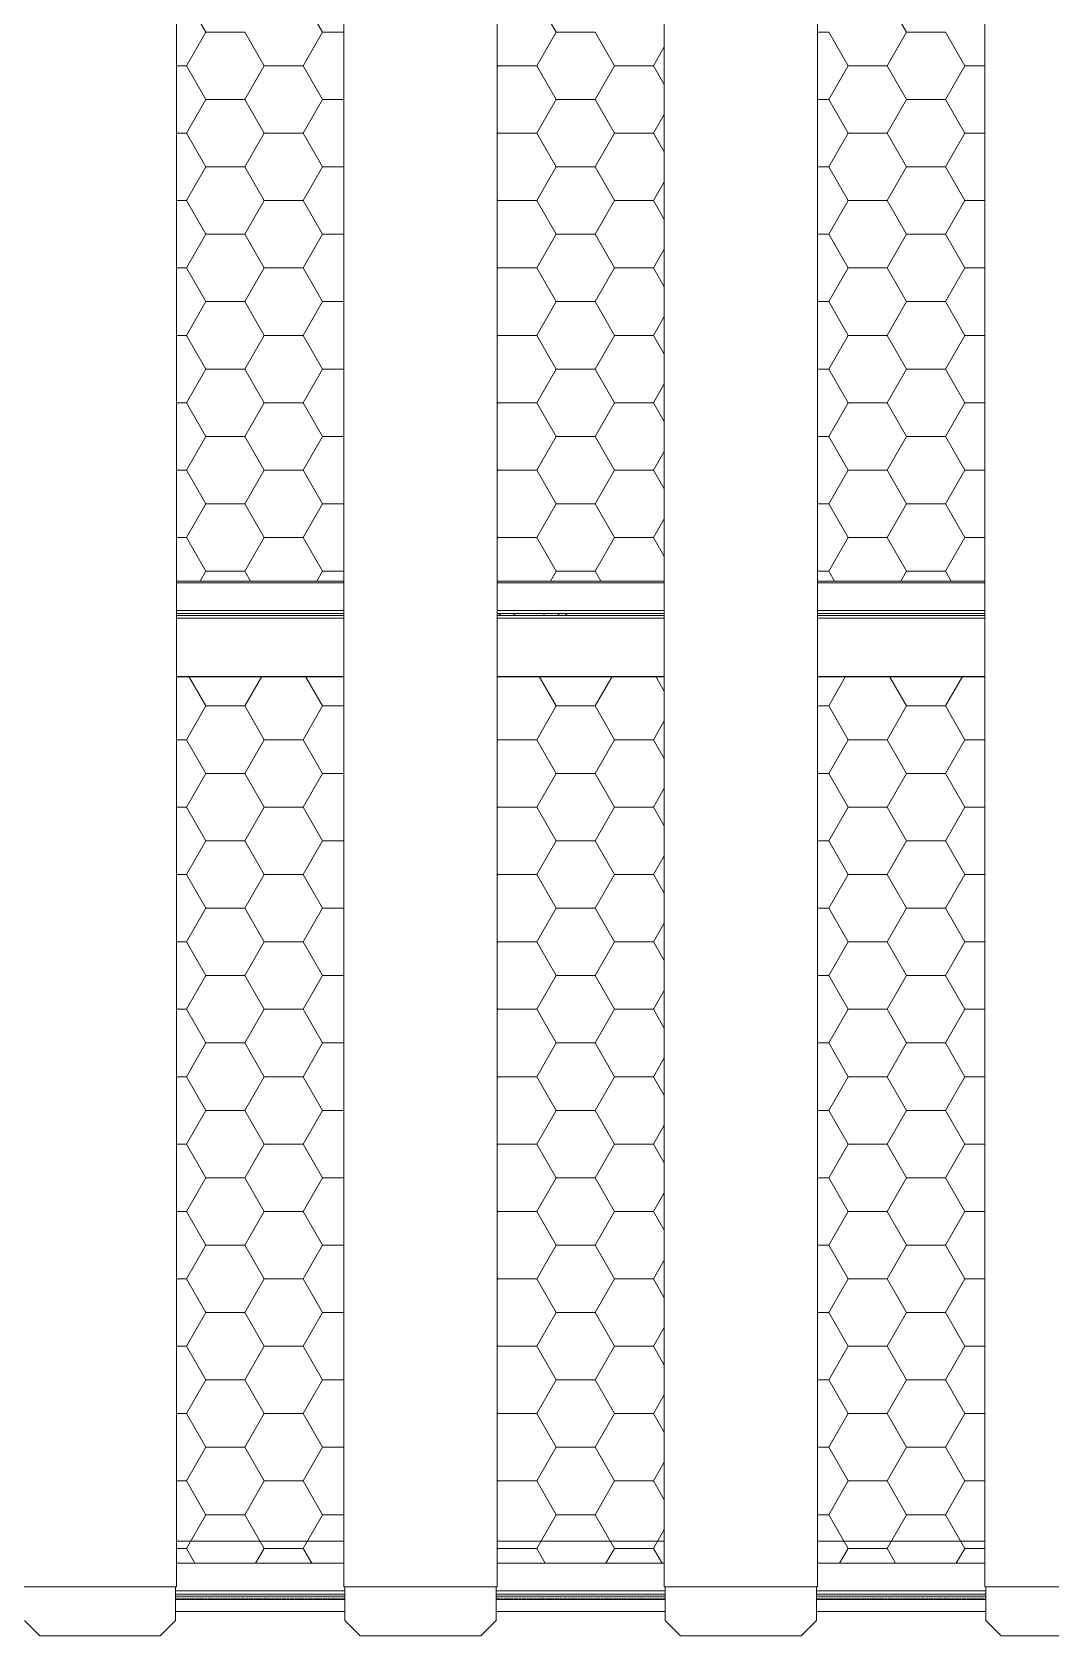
# Model space of a CAD drawing. Header units: millimetres. Extents: x -662642 to 33419, y -141169 to 23423.
# Drawn here: x 5581 to 6578, y 9571 to 11142 of the extents above; entities that cross this region are included whole.
import ezdxf

# ---------------------------------------------------------------- set-up
doc = ezdxf.new("R2010")
doc.units = ezdxf.units.MM
for name, pattern in [('CENTER', [2, 1.25, -0.25, 0.25, -0.25]), ('HIDDEN', [0.375, 0.25, -0.125]), ('HIDDENX2', [0.75, 0.5, -0.25])]:
    doc.linetypes.add(name, pattern=pattern)
doc.layers.add('center', color=1, linetype='CENTER')
doc.layers.add('HIDD', color=2, linetype='HIDDENX2')

# ---------------------------------------------------------------- blocks, each defined once
blk = doc.blocks.new('3')
at = {"lineweight": 20}
for p, q in [((5722.4, 9619.2), (5722.4, 12277.2)), ((5886.1, 9619.2), (5886.1, 12277.2)), ((6036.1, 9619.2), (6036.1, 12277.2)), ((6199.7, 9619.2), (6199.7, 12277.2)), ((6349.7, 9619.2), (6349.7, 12277.2)), ((6513.4, 9619.2), (6513.4, 12277.2)), ((5572.4, 9619.2), (5722.4, 9619.2)), ((5721.4, 9619.2), (5721.4, 9586.2)), ((5886.1, 9619.2), (6036.1, 9619.2)), ((5887.1, 9619.2), (5887.1, 9586.2)), ((6035.1, 9619.2), (6035.1, 9586.2)), ((6199.7, 9619.2), (6349.7, 9619.2)), ((6200.7, 9619.2), (6200.7, 9586.2)), ((6348.7, 9619.2), (6348.7, 9586.2)), ((6513.4, 9619.2), (6663.4, 9619.2)), ((6514.4, 9619.2), (6514.4, 9586.2)), ((5573.4, 9586.2), (5588.4, 9571.2)), ((5721.4, 9586.2), (5706.4, 9571.2)), ((5887.1, 9586.2), (5902.1, 9571.2)), ((6035.1, 9586.2), (6020.1, 9571.2)), ((6200.7, 9586.2), (6215.7, 9571.2)), ((6348.7, 9586.2), (6333.7, 9571.2)), ((6514.4, 9586.2), (6529.4, 9571.2)), ((5588.4, 9571.2), (5706.4, 9571.2)), ((5902.1, 9571.2), (6020.1, 9571.2)), ((6215.7, 9571.2), (6333.7, 9571.2)), ((6529.4, 9571.2), (6647.4, 9571.2))]:
    blk.add_line(p, q, dxfattribs=at)
at = {"color": 7, "linetype": 'Continuous', "lineweight": 20}
for p, q in [((5751, 11141.7), (5731.9, 11174.7)), ((5865.3, 11141.7), (5846.2, 11174.7)), ((6093.9, 11141.7), (6074.8, 11174.7)), ((6436.8, 11141.7), (6417.7, 11174.7)), ((5731.9, 11108.7), (5751, 11141.7)), ((5751, 11141.7), (5789.1, 11141.7)), ((5808.1, 11108.7), (5789.1, 11141.7)), ((5846.2, 11108.7), (5865.3, 11141.7)), ((5865.3, 11141.7), (5886.1, 11141.7)), ((6074.8, 11108.7), (6093.9, 11141.7)), ((6093.9, 11141.7), (6132, 11141.7)), ((6151, 11108.7), (6132, 11141.7)), ((6349.7, 11141.7), (6360.6, 11141.7)), ((6379.6, 11108.7), (6360.6, 11141.7)), ((6417.7, 11108.7), (6436.8, 11141.7)), ((6436.8, 11141.7), (6474.9, 11141.7)), ((6493.9, 11108.7), (6474.9, 11141.7)), ((6189.1, 11108.7), (6199.7, 11127.1)), ((5722.4, 11108.7), (5731.9, 11108.7)), ((5751, 11075.7), (5731.9, 11108.7)), ((5789.1, 11075.7), (5808.1, 11108.7)), ((5808.1, 11108.7), (5846.2, 11108.7)), ((5865.3, 11075.7), (5846.2, 11108.7)), ((6036.7, 11108.7), (6036.1, 11109.8)), ((6036.1, 11107.6), (6036.7, 11108.7)), ((6036.7, 11108.7), (6074.8, 11108.7)), ((6093.9, 11075.7), (6074.8, 11108.7)), ((6132, 11075.7), (6151, 11108.7)), ((6151, 11108.7), (6189.1, 11108.7)), ((6199.7, 11090.3), (6189.1, 11108.7)), ((6360.6, 11075.7), (6379.6, 11108.7)), ((6379.6, 11108.7), (6417.7, 11108.7)), ((6436.8, 11075.7), (6417.7, 11108.7)), ((6474.9, 11075.7), (6493.9, 11108.7)), ((6493.9, 11108.7), (6513.4, 11108.7)), ((5731.9, 11042.7), (5751, 11075.7)), ((5751, 11075.7), (5789.1, 11075.7)), ((5808.1, 11042.7), (5789.1, 11075.7)), ((5846.2, 11042.7), (5865.3, 11075.7)), ((5865.3, 11075.7), (5886.1, 11075.7)), ((6074.8, 11042.7), (6093.9, 11075.7)), ((6093.9, 11075.7), (6132, 11075.7)), ((6151, 11042.7), (6132, 11075.7)), ((6349.7, 11075.7), (6360.6, 11075.7)), ((6379.6, 11042.7), (6360.6, 11075.7)), ((6417.7, 11042.7), (6436.8, 11075.7)), ((6436.8, 11075.7), (6474.9, 11075.7)), ((6493.9, 11042.7), (6474.9, 11075.7)), ((6189.1, 11042.7), (6199.7, 11061.1)), ((5722.4, 11042.7), (5731.9, 11042.7)), ((5751, 11009.7), (5731.9, 11042.7)), ((5789.1, 11009.7), (5808.1, 11042.7)), ((5808.1, 11042.7), (5846.2, 11042.7)), ((5865.3, 11009.7), (5846.2, 11042.7)), ((6036.7, 11042.7), (6036.1, 11043.8)), ((6036.1, 11041.6), (6036.7, 11042.7)), ((6036.7, 11042.7), (6074.8, 11042.7)), ((6093.9, 11009.7), (6074.8, 11042.7)), ((6132, 11009.7), (6151, 11042.7)), ((6151, 11042.7), (6189.1, 11042.7)), ((6199.7, 11024.3), (6189.1, 11042.7)), ((6360.6, 11009.7), (6379.6, 11042.7)), ((6379.6, 11042.7), (6417.7, 11042.7)), ((6436.8, 11009.7), (6417.7, 11042.7)), ((6474.9, 11009.7), (6493.9, 11042.7)), ((6493.9, 11042.7), (6513.4, 11042.7)), ((5731.9, 10976.7), (5751, 11009.7)), ((5751, 11009.7), (5789.1, 11009.7)), ((5808.1, 10976.7), (5789.1, 11009.7)), ((5846.2, 10976.7), (5865.3, 11009.7)), ((5865.3, 11009.7), (5886.1, 11009.7)), ((6074.8, 10976.7), (6093.9, 11009.7)), ((6093.9, 11009.7), (6132, 11009.7)), ((6151, 10976.7), (6132, 11009.7)), ((6349.7, 11009.7), (6360.6, 11009.7)), ((6379.6, 10976.7), (6360.6, 11009.7)), ((6417.7, 10976.7), (6436.8, 11009.7)), ((6436.8, 11009.7), (6474.9, 11009.7)), ((6493.9, 10976.7), (6474.9, 11009.7)), ((6189.1, 10976.7), (6199.7, 10995.1)), ((6036.7, 10976.7), (6036.1, 10977.8)), ((5722.4, 10976.7), (5731.9, 10976.7)), ((5751, 10943.7), (5731.9, 10976.7)), ((5789.1, 10943.7), (5808.1, 10976.7)), ((5808.1, 10976.7), (5846.2, 10976.7)), ((5865.3, 10943.7), (5846.2, 10976.7)), ((6036.1, 10975.6), (6036.7, 10976.7)), ((6036.7, 10976.7), (6074.8, 10976.7)), ((6093.9, 10943.7), (6074.8, 10976.7)), ((6132, 10943.7), (6151, 10976.7)), ((6151, 10976.7), (6189.1, 10976.7)), ((6199.7, 10958.3), (6189.1, 10976.7)), ((6360.6, 10943.7), (6379.6, 10976.7)), ((6379.6, 10976.7), (6417.7, 10976.7)), ((6436.8, 10943.7), (6417.7, 10976.7)), ((6474.9, 10943.7), (6493.9, 10976.7)), ((6493.9, 10976.7), (6513.4, 10976.7)), ((5731.9, 10910.7), (5751, 10943.7)), ((5751, 10943.7), (5789.1, 10943.7)), ((5808.1, 10910.7), (5789.1, 10943.7)), ((5846.2, 10910.7), (5865.3, 10943.7)), ((5865.3, 10943.7), (5886.1, 10943.7)), ((6074.8, 10910.7), (6093.9, 10943.7)), ((6093.9, 10943.7), (6132, 10943.7)), ((6151, 10910.7), (6132, 10943.7)), ((6349.7, 10943.7), (6360.6, 10943.7)), ((6379.6, 10910.7), (6360.6, 10943.7)), ((6417.7, 10910.7), (6436.8, 10943.7)), ((6436.8, 10943.7), (6474.9, 10943.7)), ((6493.9, 10910.7), (6474.9, 10943.7)), ((6189.1, 10910.7), (6199.7, 10929.1)), ((5722.4, 10910.7), (5731.9, 10910.7)), ((5751, 10877.7), (5731.9, 10910.7)), ((5789.1, 10877.7), (5808.1, 10910.7)), ((5808.1, 10910.7), (5846.2, 10910.7)), ((5865.3, 10877.7), (5846.2, 10910.7)), ((6036.7, 10910.7), (6036.1, 10911.8)), ((6036.1, 10909.6), (6036.7, 10910.7)), ((6036.7, 10910.7), (6074.8, 10910.7)), ((6093.9, 10877.7), (6074.8, 10910.7)), ((6132, 10877.7), (6151, 10910.7)), ((6151, 10910.7), (6189.1, 10910.7)), ((6199.7, 10892.3), (6189.1, 10910.7)), ((6360.6, 10877.7), (6379.6, 10910.7)), ((6379.6, 10910.7), (6417.7, 10910.7)), ((6436.8, 10877.7), (6417.7, 10910.7)), ((6474.9, 10877.7), (6493.9, 10910.7)), ((6493.9, 10910.7), (6513.4, 10910.7)), ((5731.9, 10844.7), (5751, 10877.7)), ((5751, 10877.7), (5789.1, 10877.7)), ((5808.1, 10844.7), (5789.1, 10877.7)), ((5846.2, 10844.7), (5865.3, 10877.7)), ((5865.3, 10877.7), (5886.1, 10877.7)), ((6074.8, 10844.7), (6093.9, 10877.7)), ((6093.9, 10877.7), (6132, 10877.7)), ((6151, 10844.7), (6132, 10877.7)), ((6349.7, 10877.7), (6360.6, 10877.7)), ((6379.6, 10844.7), (6360.6, 10877.7)), ((6417.7, 10844.7), (6436.8, 10877.7)), ((6436.8, 10877.7), (6474.9, 10877.7)), ((6493.9, 10844.7), (6474.9, 10877.7)), ((6189.1, 10844.7), (6199.7, 10863.1)), ((5722.4, 10844.7), (5731.9, 10844.7)), ((5751, 10811.7), (5731.9, 10844.7)), ((5789.1, 10811.7), (5808.1, 10844.7)), ((5808.1, 10844.7), (5846.2, 10844.7)), ((5865.3, 10811.7), (5846.2, 10844.7)), ((6036.7, 10844.7), (6036.1, 10845.8)), ((6036.1, 10843.6), (6036.7, 10844.7)), ((6036.7, 10844.7), (6074.8, 10844.7)), ((6093.9, 10811.7), (6074.8, 10844.7)), ((6132, 10811.7), (6151, 10844.7)), ((6151, 10844.7), (6189.1, 10844.7)), ((6199.7, 10826.3), (6189.1, 10844.7)), ((6360.6, 10811.7), (6379.6, 10844.7)), ((6379.6, 10844.7), (6417.7, 10844.7)), ((6436.8, 10811.7), (6417.7, 10844.7)), ((6474.9, 10811.7), (6493.9, 10844.7)), ((6493.9, 10844.7), (6513.4, 10844.7)), ((5731.9, 10778.7), (5751, 10811.7)), ((5751, 10811.7), (5789.1, 10811.7)), ((5808.1, 10778.7), (5789.1, 10811.7)), ((5846.2, 10778.7), (5865.3, 10811.7)), ((5865.3, 10811.7), (5886.1, 10811.7)), ((6074.8, 10778.7), (6093.9, 10811.7)), ((6093.9, 10811.7), (6132, 10811.7)), ((6151, 10778.7), (6132, 10811.7)), ((6349.7, 10811.7), (6360.6, 10811.7)), ((6379.6, 10778.7), (6360.6, 10811.7)), ((6417.7, 10778.7), (6436.8, 10811.7)), ((6436.8, 10811.7), (6474.9, 10811.7)), ((6493.9, 10778.7), (6474.9, 10811.7)), ((6189.1, 10778.7), (6199.7, 10797.1)), ((5722.4, 10778.7), (5731.9, 10778.7)), ((5751, 10745.7), (5731.9, 10778.7)), ((5789.1, 10745.7), (5808.1, 10778.7)), ((5808.1, 10778.7), (5846.2, 10778.7)), ((5865.3, 10745.7), (5846.2, 10778.7)), ((6036.7, 10778.7), (6036.1, 10779.8)), ((6036.1, 10777.6), (6036.7, 10778.7)), ((6036.7, 10778.7), (6074.8, 10778.7)), ((6093.9, 10745.7), (6074.8, 10778.7)), ((6132, 10745.7), (6151, 10778.7)), ((6151, 10778.7), (6189.1, 10778.7)), ((6199.7, 10760.3), (6189.1, 10778.7)), ((6360.6, 10745.7), (6379.6, 10778.7)), ((6379.6, 10778.7), (6417.7, 10778.7)), ((6436.8, 10745.7), (6417.7, 10778.7)), ((6474.9, 10745.7), (6493.9, 10778.7)), ((6493.9, 10778.7), (6513.4, 10778.7)), ((5731.9, 10712.7), (5751, 10745.7)), ((5751, 10745.7), (5789.1, 10745.7)), ((5808.1, 10712.7), (5789.1, 10745.7)), ((5846.2, 10712.7), (5865.3, 10745.7)), ((5865.3, 10745.7), (5886.1, 10745.7)), ((6074.8, 10712.7), (6093.9, 10745.7)), ((6093.9, 10745.7), (6132, 10745.7)), ((6151, 10712.7), (6132, 10745.7)), ((6349.7, 10745.7), (6360.6, 10745.7)), ((6379.6, 10712.7), (6360.6, 10745.7)), ((6417.7, 10712.7), (6436.8, 10745.7)), ((6436.8, 10745.7), (6474.9, 10745.7)), ((6493.9, 10712.7), (6474.9, 10745.7)), ((6189.1, 10712.7), (6199.7, 10731.1)), ((5722.4, 10712.7), (5731.9, 10712.7)), ((5751, 10679.7), (5731.9, 10712.7)), ((5789.1, 10679.7), (5808.1, 10712.7)), ((5808.1, 10712.7), (5846.2, 10712.7)), ((5865.3, 10679.7), (5846.2, 10712.7)), ((6036.7, 10712.7), (6036.1, 10713.8)), ((6036.1, 10711.7), (6036.7, 10712.7)), ((6036.7, 10712.7), (6074.8, 10712.7)), ((6093.9, 10679.7), (6074.8, 10712.7)), ((6132, 10679.7), (6151, 10712.7)), ((6151, 10712.7), (6189.1, 10712.7)), ((6199.7, 10694.3), (6189.1, 10712.7)), ((6360.6, 10679.7), (6379.6, 10712.7)), ((6379.6, 10712.7), (6417.7, 10712.7)), ((6436.8, 10679.7), (6417.7, 10712.7)), ((6474.9, 10679.7), (6493.9, 10712.7)), ((6493.9, 10712.7), (6513.4, 10712.7)), ((5731.9, 10646.7), (5751, 10679.7)), ((5751, 10679.7), (5789.1, 10679.7)), ((5808.1, 10646.7), (5789.1, 10679.7)), ((5846.2, 10646.7), (5865.3, 10679.7)), ((5865.3, 10679.7), (5886.1, 10679.7)), ((6074.8, 10646.7), (6093.9, 10679.7)), ((6093.9, 10679.7), (6132, 10679.7)), ((6151, 10646.7), (6132, 10679.7)), ((6349.7, 10679.7), (6360.6, 10679.7)), ((6379.6, 10646.7), (6360.6, 10679.7)), ((6417.7, 10646.7), (6436.8, 10679.7)), ((6436.8, 10679.7), (6474.9, 10679.7)), ((6493.9, 10646.7), (6474.9, 10679.7)), ((6189.1, 10646.7), (6199.7, 10665.1)), ((5722.4, 10646.7), (5731.9, 10646.7)), ((5751, 10613.7), (5731.9, 10646.7)), ((5789.1, 10613.7), (5808.1, 10646.7)), ((5808.1, 10646.7), (5846.2, 10646.7)), ((5865.3, 10613.7), (5846.2, 10646.7)), ((6036.7, 10646.7), (6036.1, 10647.8)), ((6036.1, 10645.7), (6036.7, 10646.7)), ((6036.7, 10646.7), (6074.8, 10646.7)), ((6093.9, 10613.7), (6074.8, 10646.7)), ((6132, 10613.7), (6151, 10646.7)), ((6151, 10646.7), (6189.1, 10646.7)), ((6199.7, 10628.3), (6189.1, 10646.7)), ((6360.6, 10613.7), (6379.6, 10646.7)), ((6379.6, 10646.7), (6417.7, 10646.7)), ((6436.8, 10613.7), (6417.7, 10646.7)), ((6474.9, 10613.7), (6493.9, 10646.7)), ((6493.9, 10646.7), (6513.4, 10646.7)), ((5745.3, 10603.9), (5751, 10613.7)), ((5751, 10613.7), (5789.1, 10613.7)), ((5794.7, 10603.9), (5789.1, 10613.7)), ((5859.6, 10603.9), (5865.3, 10613.7)), ((5865.3, 10613.7), (5886.1, 10613.7)), ((6088.2, 10603.9), (6093.9, 10613.7)), ((6093.9, 10613.7), (6132, 10613.7)), ((6137.6, 10603.9), (6132, 10613.7)), ((6349.7, 10613.7), (6360.6, 10613.7)), ((6366.2, 10603.9), (6360.6, 10613.7)), ((6431.1, 10603.9), (6436.8, 10613.7)), ((6436.8, 10613.7), (6474.9, 10613.7)), ((6480.5, 10603.9), (6474.9, 10613.7)), ((5751, 10481.8), (5734.3, 10510.6)), ((5789.1, 10481.8), (5805.7, 10510.6)), ((5865.3, 10481.8), (5848.6, 10510.6)), ((6093.9, 10481.8), (6077.2, 10510.6)), ((6132, 10481.8), (6148.6, 10510.6)), ((6199.7, 10496.4), (6191.5, 10510.6)), ((6360.6, 10481.8), (6377.2, 10510.6)), ((6436.8, 10481.8), (6420.1, 10510.6)), ((6474.9, 10481.8), (6491.5, 10510.6)), ((5731.9, 10448.8), (5751, 10481.8)), ((5751, 10481.8), (5789.1, 10481.8)), ((5808.1, 10448.8), (5789.1, 10481.8)), ((5846.2, 10448.8), (5865.3, 10481.8)), ((5865.3, 10481.8), (5886.1, 10481.8)), ((6074.8, 10448.8), (6093.9, 10481.8)), ((6093.9, 10481.8), (6132, 10481.8)), ((6151, 10448.8), (6132, 10481.8)), ((6349.7, 10481.8), (6360.6, 10481.8)), ((6379.6, 10448.8), (6360.6, 10481.8)), ((6417.7, 10448.8), (6436.8, 10481.8)), ((6436.8, 10481.8), (6474.9, 10481.8)), ((6493.9, 10448.8), (6474.9, 10481.8)), ((6189.1, 10448.8), (6199.7, 10467.2)), ((5722.4, 10448.8), (5731.9, 10448.8)), ((5751, 10415.8), (5731.9, 10448.8)), ((5789.1, 10415.8), (5808.1, 10448.8)), ((5808.1, 10448.8), (5846.2, 10448.8)), ((5865.3, 10415.8), (5846.2, 10448.8)), ((6036.7, 10448.8), (6036.1, 10449.8)), ((6036.1, 10447.7), (6036.7, 10448.8)), ((6036.7, 10448.8), (6074.8, 10448.8)), ((6093.9, 10415.8), (6074.8, 10448.8)), ((6132, 10415.8), (6151, 10448.8)), ((6151, 10448.8), (6189.1, 10448.8)), ((6199.7, 10430.4), (6189.1, 10448.8)), ((6360.6, 10415.8), (6379.6, 10448.8)), ((6379.6, 10448.8), (6417.7, 10448.8)), ((6436.8, 10415.8), (6417.7, 10448.8)), ((6474.9, 10415.8), (6493.9, 10448.8)), ((6493.9, 10448.8), (6513.4, 10448.8)), ((5731.9, 10382.8), (5751, 10415.8)), ((5751, 10415.8), (5789.1, 10415.8)), ((5808.1, 10382.8), (5789.1, 10415.8)), ((5846.2, 10382.8), (5865.3, 10415.8)), ((5865.3, 10415.8), (5886.1, 10415.8)), ((6074.8, 10382.8), (6093.9, 10415.8)), ((6093.9, 10415.8), (6132, 10415.8)), ((6151, 10382.8), (6132, 10415.8)), ((6349.7, 10415.8), (6360.6, 10415.8)), ((6379.6, 10382.8), (6360.6, 10415.8)), ((6417.7, 10382.8), (6436.8, 10415.8)), ((6436.8, 10415.8), (6474.9, 10415.8)), ((6493.9, 10382.8), (6474.9, 10415.8)), ((6189.1, 10382.8), (6199.7, 10401.2)), ((5722.4, 10382.8), (5731.9, 10382.8)), ((5751, 10349.8), (5731.9, 10382.8)), ((5789.1, 10349.8), (5808.1, 10382.8)), ((5808.1, 10382.8), (5846.2, 10382.8)), ((5865.3, 10349.8), (5846.2, 10382.8)), ((6036.7, 10382.8), (6036.1, 10383.9)), ((6036.1, 10381.7), (6036.7, 10382.8)), ((6036.7, 10382.8), (6074.8, 10382.8)), ((6093.9, 10349.8), (6074.8, 10382.8)), ((6132, 10349.8), (6151, 10382.8)), ((6151, 10382.8), (6189.1, 10382.8)), ((6199.7, 10364.4), (6189.1, 10382.8)), ((6360.6, 10349.8), (6379.6, 10382.8)), ((6379.6, 10382.8), (6417.7, 10382.8)), ((6436.8, 10349.8), (6417.7, 10382.8)), ((6474.9, 10349.8), (6493.9, 10382.8)), ((6493.9, 10382.8), (6513.4, 10382.8)), ((5731.9, 10316.8), (5751, 10349.8)), ((5751, 10349.8), (5789.1, 10349.8)), ((5808.1, 10316.8), (5789.1, 10349.8)), ((5846.2, 10316.8), (5865.3, 10349.8)), ((5865.3, 10349.8), (5886.1, 10349.8)), ((6074.8, 10316.8), (6093.9, 10349.8)), ((6093.9, 10349.8), (6132, 10349.8)), ((6151, 10316.8), (6132, 10349.8)), ((6349.7, 10349.8), (6360.6, 10349.8)), ((6379.6, 10316.8), (6360.6, 10349.8)), ((6417.7, 10316.8), (6436.8, 10349.8)), ((6436.8, 10349.8), (6474.9, 10349.8)), ((6493.9, 10316.8), (6474.9, 10349.8)), ((6189.1, 10316.8), (6199.7, 10335.2)), ((5722.4, 10316.8), (5731.9, 10316.8)), ((5751, 10283.8), (5731.9, 10316.8)), ((5789.1, 10283.8), (5808.1, 10316.8)), ((5808.1, 10316.8), (5846.2, 10316.8)), ((5865.3, 10283.8), (5846.2, 10316.8)), ((6036.7, 10316.8), (6036.1, 10317.9)), ((6036.1, 10315.7), (6036.7, 10316.8)), ((6036.7, 10316.8), (6074.8, 10316.8)), ((6093.9, 10283.8), (6074.8, 10316.8)), ((6132, 10283.8), (6151, 10316.8)), ((6151, 10316.8), (6189.1, 10316.8)), ((6199.7, 10298.4), (6189.1, 10316.8)), ((6360.6, 10283.8), (6379.6, 10316.8)), ((6379.6, 10316.8), (6417.7, 10316.8)), ((6436.8, 10283.8), (6417.7, 10316.8)), ((6474.9, 10283.8), (6493.9, 10316.8)), ((6493.9, 10316.8), (6513.4, 10316.8)), ((5731.9, 10250.8), (5751, 10283.8)), ((5751, 10283.8), (5789.1, 10283.8)), ((5808.1, 10250.8), (5789.1, 10283.8)), ((5846.2, 10250.8), (5865.3, 10283.8)), ((5865.3, 10283.8), (5886.1, 10283.8)), ((6074.8, 10250.8), (6093.9, 10283.8)), ((6093.9, 10283.8), (6132, 10283.8)), ((6151, 10250.8), (6132, 10283.8)), ((6349.7, 10283.8), (6360.6, 10283.8)), ((6379.6, 10250.8), (6360.6, 10283.8)), ((6417.7, 10250.8), (6436.8, 10283.8)), ((6436.8, 10283.8), (6474.9, 10283.8)), ((6493.9, 10250.8), (6474.9, 10283.8)), ((6189.1, 10250.8), (6199.7, 10269.2)), ((5722.4, 10250.8), (5731.9, 10250.8)), ((5751, 10217.8), (5731.9, 10250.8)), ((5789.1, 10217.8), (5808.1, 10250.8)), ((5808.1, 10250.8), (5846.2, 10250.8)), ((5865.3, 10217.8), (5846.2, 10250.8)), ((6036.7, 10250.8), (6036.1, 10251.9)), ((6036.1, 10249.7), (6036.7, 10250.8)), ((6036.7, 10250.8), (6074.8, 10250.8)), ((6093.9, 10217.8), (6074.8, 10250.8)), ((6132, 10217.8), (6151, 10250.8)), ((6151, 10250.8), (6189.1, 10250.8)), ((6199.7, 10232.4), (6189.1, 10250.8)), ((6360.6, 10217.8), (6379.6, 10250.8)), ((6379.6, 10250.8), (6417.7, 10250.8)), ((6436.8, 10217.8), (6417.7, 10250.8)), ((6474.9, 10217.8), (6493.9, 10250.8)), ((6493.9, 10250.8), (6513.4, 10250.8)), ((5731.9, 10184.8), (5751, 10217.8)), ((5751, 10217.8), (5789.1, 10217.8)), ((5808.1, 10184.8), (5789.1, 10217.8)), ((5846.2, 10184.8), (5865.3, 10217.8)), ((5865.3, 10217.8), (5886.1, 10217.8)), ((6074.8, 10184.8), (6093.9, 10217.8)), ((6093.9, 10217.8), (6132, 10217.8)), ((6151, 10184.8), (6132, 10217.8)), ((6349.7, 10217.8), (6360.6, 10217.8)), ((6379.6, 10184.8), (6360.6, 10217.8)), ((6417.7, 10184.8), (6436.8, 10217.8)), ((6436.8, 10217.8), (6474.9, 10217.8)), ((6493.9, 10184.8), (6474.9, 10217.8)), ((6189.1, 10184.8), (6199.7, 10203.2)), ((5722.4, 10184.8), (5731.9, 10184.8)), ((5751, 10151.8), (5731.9, 10184.8)), ((5789.1, 10151.8), (5808.1, 10184.8)), ((5808.1, 10184.8), (5846.2, 10184.8)), ((5865.3, 10151.8), (5846.2, 10184.8)), ((6036.7, 10184.8), (6036.1, 10185.9)), ((6036.1, 10183.7), (6036.7, 10184.8)), ((6036.7, 10184.8), (6074.8, 10184.8)), ((6093.9, 10151.8), (6074.8, 10184.8)), ((6132, 10151.8), (6151, 10184.8)), ((6151, 10184.8), (6189.1, 10184.8)), ((6199.7, 10166.4), (6189.1, 10184.8)), ((6360.6, 10151.8), (6379.6, 10184.8)), ((6379.6, 10184.8), (6417.7, 10184.8)), ((6436.8, 10151.8), (6417.7, 10184.8)), ((6474.9, 10151.8), (6493.9, 10184.8)), ((6493.9, 10184.8), (6513.4, 10184.8)), ((5731.9, 10118.8), (5751, 10151.8)), ((5751, 10151.8), (5789.1, 10151.8)), ((5808.1, 10118.8), (5789.1, 10151.8)), ((5846.2, 10118.8), (5865.3, 10151.8)), ((5865.3, 10151.8), (5886.1, 10151.8)), ((6074.8, 10118.8), (6093.9, 10151.8)), ((6093.9, 10151.8), (6132, 10151.8)), ((6151, 10118.8), (6132, 10151.8)), ((6349.7, 10151.8), (6360.6, 10151.8)), ((6379.6, 10118.8), (6360.6, 10151.8)), ((6417.7, 10118.8), (6436.8, 10151.8)), ((6436.8, 10151.8), (6474.9, 10151.8)), ((6493.9, 10118.8), (6474.9, 10151.8)), ((6189.1, 10118.8), (6199.7, 10137.2)), ((5722.4, 10118.8), (5731.9, 10118.8)), ((5751, 10085.8), (5731.9, 10118.8)), ((5789.1, 10085.8), (5808.1, 10118.8)), ((5808.1, 10118.8), (5846.2, 10118.8)), ((5865.3, 10085.8), (5846.2, 10118.8)), ((6036.7, 10118.8), (6036.1, 10119.9)), ((6036.1, 10117.7), (6036.7, 10118.8)), ((6036.7, 10118.8), (6074.8, 10118.8)), ((6093.9, 10085.8), (6074.8, 10118.8)), ((6132, 10085.8), (6151, 10118.8)), ((6151, 10118.8), (6189.1, 10118.8)), ((6199.7, 10100.4), (6189.1, 10118.8)), ((6360.6, 10085.8), (6379.6, 10118.8)), ((6379.6, 10118.8), (6417.7, 10118.8)), ((6436.8, 10085.8), (6417.7, 10118.8)), ((6474.9, 10085.8), (6493.9, 10118.8)), ((6493.9, 10118.8), (6513.4, 10118.8)), ((5731.9, 10052.8), (5751, 10085.8)), ((5751, 10085.8), (5789.1, 10085.8)), ((5808.1, 10052.8), (5789.1, 10085.8)), ((5846.2, 10052.8), (5865.3, 10085.8)), ((5865.3, 10085.8), (5886.1, 10085.8)), ((6074.8, 10052.8), (6093.9, 10085.8)), ((6093.9, 10085.8), (6132, 10085.8)), ((6151, 10052.8), (6132, 10085.8)), ((6349.7, 10085.8), (6360.6, 10085.8)), ((6379.6, 10052.8), (6360.6, 10085.8)), ((6417.7, 10052.8), (6436.8, 10085.8)), ((6436.8, 10085.8), (6474.9, 10085.8)), ((6493.9, 10052.8), (6474.9, 10085.8)), ((6189.1, 10052.8), (6199.7, 10071.2)), ((5722.4, 10052.8), (5731.9, 10052.8)), ((5751, 10019.8), (5731.9, 10052.8)), ((5789.1, 10019.8), (5808.1, 10052.8)), ((5808.1, 10052.8), (5846.2, 10052.8)), ((5865.3, 10019.8), (5846.2, 10052.8)), ((6036.7, 10052.8), (6036.1, 10053.9)), ((6036.1, 10051.7), (6036.7, 10052.8)), ((6036.7, 10052.8), (6074.8, 10052.8)), ((6093.9, 10019.8), (6074.8, 10052.8)), ((6132, 10019.8), (6151, 10052.8)), ((6151, 10052.8), (6189.1, 10052.8)), ((6199.7, 10034.4), (6189.1, 10052.8)), ((6360.6, 10019.8), (6379.6, 10052.8)), ((6379.6, 10052.8), (6417.7, 10052.8)), ((6436.8, 10019.8), (6417.7, 10052.8)), ((6474.9, 10019.8), (6493.9, 10052.8)), ((6493.9, 10052.8), (6513.4, 10052.8)), ((5731.9, 9986.8), (5751, 10019.8)), ((5751, 10019.8), (5789.1, 10019.8)), ((5808.1, 9986.8), (5789.1, 10019.8)), ((5846.2, 9986.8), (5865.3, 10019.8)), ((5865.3, 10019.8), (5886.1, 10019.8)), ((6074.8, 9986.8), (6093.9, 10019.8)), ((6093.9, 10019.8), (6132, 10019.8)), ((6151, 9986.8), (6132, 10019.8)), ((6349.7, 10019.8), (6360.6, 10019.8)), ((6379.6, 9986.8), (6360.6, 10019.8)), ((6417.7, 9986.8), (6436.8, 10019.8)), ((6436.8, 10019.8), (6474.9, 10019.8)), ((6493.9, 9986.8), (6474.9, 10019.8)), ((6189.1, 9986.8), (6199.7, 10005.2)), ((5722.4, 9986.8), (5731.9, 9986.8)), ((5751, 9953.8), (5731.9, 9986.8)), ((5789.1, 9953.8), (5808.1, 9986.8)), ((5808.1, 9986.8), (5846.2, 9986.8)), ((5865.3, 9953.8), (5846.2, 9986.8)), ((6036.7, 9986.8), (6036.1, 9987.9)), ((6036.1, 9985.8), (6036.7, 9986.8)), ((6036.7, 9986.8), (6074.8, 9986.8)), ((6093.9, 9953.8), (6074.8, 9986.8)), ((6132, 9953.8), (6151, 9986.8)), ((6151, 9986.8), (6189.1, 9986.8)), ((6199.7, 9968.4), (6189.1, 9986.8)), ((6360.6, 9953.8), (6379.6, 9986.8)), ((6379.6, 9986.8), (6417.7, 9986.8)), ((6436.8, 9953.8), (6417.7, 9986.8)), ((6474.9, 9953.8), (6493.9, 9986.8)), ((6493.9, 9986.8), (6513.4, 9986.8)), ((5731.9, 9920.8), (5751, 9953.8)), ((5751, 9953.8), (5789.1, 9953.8)), ((5808.1, 9920.8), (5789.1, 9953.8)), ((5846.2, 9920.8), (5865.3, 9953.8)), ((5865.3, 9953.8), (5886.1, 9953.8)), ((6074.8, 9920.8), (6093.9, 9953.8)), ((6093.9, 9953.8), (6132, 9953.8)), ((6151, 9920.8), (6132, 9953.8)), ((6349.7, 9953.8), (6360.6, 9953.8)), ((6379.6, 9920.8), (6360.6, 9953.8)), ((6417.7, 9920.8), (6436.8, 9953.8)), ((6436.8, 9953.8), (6474.9, 9953.8)), ((6493.9, 9920.8), (6474.9, 9953.8)), ((6189.1, 9920.8), (6199.7, 9939.2)), ((5722.4, 9920.8), (5731.9, 9920.8)), ((5751, 9887.8), (5731.9, 9920.8)), ((5789.1, 9887.8), (5808.1, 9920.8)), ((5808.1, 9920.8), (5846.2, 9920.8)), ((5865.3, 9887.8), (5846.2, 9920.8)), ((6036.7, 9920.8), (6036.1, 9921.9)), ((6036.1, 9919.8), (6036.7, 9920.8)), ((6036.7, 9920.8), (6074.8, 9920.8)), ((6093.9, 9887.8), (6074.8, 9920.8)), ((6132, 9887.8), (6151, 9920.8)), ((6151, 9920.8), (6189.1, 9920.8)), ((6199.7, 9902.4), (6189.1, 9920.8)), ((6360.6, 9887.8), (6379.6, 9920.8)), ((6379.6, 9920.8), (6417.7, 9920.8)), ((6436.8, 9887.8), (6417.7, 9920.8)), ((6474.9, 9887.8), (6493.9, 9920.8)), ((6493.9, 9920.8), (6513.4, 9920.8)), ((5731.9, 9854.8), (5751, 9887.8)), ((5751, 9887.8), (5789.1, 9887.8)), ((5808.1, 9854.8), (5789.1, 9887.8)), ((5846.2, 9854.8), (5865.3, 9887.8)), ((5865.3, 9887.8), (5886.1, 9887.8)), ((6074.8, 9854.8), (6093.9, 9887.8)), ((6093.9, 9887.8), (6132, 9887.8)), ((6151, 9854.8), (6132, 9887.8)), ((6349.7, 9887.8), (6360.6, 9887.8)), ((6379.6, 9854.8), (6360.6, 9887.8)), ((6417.7, 9854.8), (6436.8, 9887.8)), ((6436.8, 9887.8), (6474.9, 9887.8)), ((6493.9, 9854.8), (6474.9, 9887.8)), ((6189.1, 9854.8), (6199.7, 9873.3)), ((5722.4, 9854.8), (5731.9, 9854.8)), ((5751, 9821.9), (5731.9, 9854.8)), ((5789.1, 9821.9), (5808.1, 9854.8)), ((5808.1, 9854.8), (5846.2, 9854.8)), ((5865.3, 9821.9), (5846.2, 9854.8)), ((6036.7, 9854.8), (6036.1, 9855.9)), ((6036.1, 9853.8), (6036.7, 9854.8)), ((6036.7, 9854.8), (6074.8, 9854.8)), ((6093.9, 9821.9), (6074.8, 9854.8)), ((6132, 9821.9), (6151, 9854.8)), ((6151, 9854.8), (6189.1, 9854.8)), ((6199.7, 9836.4), (6189.1, 9854.8)), ((6360.6, 9821.9), (6379.6, 9854.8)), ((6379.6, 9854.8), (6417.7, 9854.8)), ((6436.8, 9821.9), (6417.7, 9854.8)), ((6474.9, 9821.9), (6493.9, 9854.8)), ((6493.9, 9854.8), (6513.4, 9854.8)), ((5731.9, 9788.9), (5751, 9821.9)), ((5751, 9821.9), (5789.1, 9821.9)), ((5808.1, 9788.9), (5789.1, 9821.9)), ((5846.2, 9788.9), (5865.3, 9821.9)), ((5865.3, 9821.9), (5886.1, 9821.9)), ((6074.8, 9788.9), (6093.9, 9821.9)), ((6093.9, 9821.9), (6132, 9821.9)), ((6151, 9788.9), (6132, 9821.9)), ((6349.7, 9821.9), (6360.6, 9821.9)), ((6379.6, 9788.9), (6360.6, 9821.9)), ((6417.7, 9788.9), (6436.8, 9821.9)), ((6436.8, 9821.9), (6474.9, 9821.9)), ((6493.9, 9788.9), (6474.9, 9821.9)), ((6189.1, 9788.9), (6199.7, 9807.3)), ((5722.4, 9788.9), (5731.9, 9788.9)), ((5751, 9755.9), (5731.9, 9788.9)), ((5789.1, 9755.9), (5808.1, 9788.9)), ((5808.1, 9788.9), (5846.2, 9788.9)), ((5865.3, 9755.9), (5846.2, 9788.9)), ((6036.7, 9788.9), (6036.1, 9789.9)), ((6036.1, 9787.8), (6036.7, 9788.9)), ((6036.7, 9788.9), (6074.8, 9788.9)), ((6093.9, 9755.9), (6074.8, 9788.9)), ((6132, 9755.9), (6151, 9788.9)), ((6151, 9788.9), (6189.1, 9788.9)), ((6199.7, 9770.4), (6189.1, 9788.9)), ((6360.6, 9755.9), (6379.6, 9788.9)), ((6379.6, 9788.9), (6417.7, 9788.9)), ((6436.8, 9755.9), (6417.7, 9788.9)), ((6474.9, 9755.9), (6493.9, 9788.9)), ((6493.9, 9788.9), (6513.4, 9788.9)), ((5731.9, 9722.9), (5751, 9755.9)), ((5751, 9755.9), (5789.1, 9755.9)), ((5808.1, 9722.9), (5789.1, 9755.9)), ((5846.2, 9722.9), (5865.3, 9755.9)), ((5865.3, 9755.9), (5886.1, 9755.9)), ((6074.8, 9722.9), (6093.9, 9755.9)), ((6093.9, 9755.9), (6132, 9755.9)), ((6151, 9722.9), (6132, 9755.9)), ((6349.7, 9755.9), (6360.6, 9755.9)), ((6379.6, 9722.9), (6360.6, 9755.9)), ((6417.7, 9722.9), (6436.8, 9755.9)), ((6436.8, 9755.9), (6474.9, 9755.9)), ((6493.9, 9722.9), (6474.9, 9755.9)), ((6189.1, 9722.9), (6199.7, 9741.3)), ((5722.4, 9722.9), (5731.9, 9722.9)), ((5751, 9689.9), (5731.9, 9722.9)), ((5789.1, 9689.9), (5808.1, 9722.9)), ((5808.1, 9722.9), (5846.2, 9722.9)), ((5865.3, 9689.9), (5846.2, 9722.9)), ((6036.7, 9722.9), (6036.1, 9723.9)), ((6036.1, 9721.8), (6036.7, 9722.9)), ((6036.7, 9722.9), (6074.8, 9722.9)), ((6093.9, 9689.9), (6074.8, 9722.9)), ((6132, 9689.9), (6151, 9722.9)), ((6151, 9722.9), (6189.1, 9722.9)), ((6199.7, 9704.5), (6189.1, 9722.9)), ((6360.6, 9689.9), (6379.6, 9722.9)), ((6379.6, 9722.9), (6417.7, 9722.9)), ((6436.8, 9689.9), (6417.7, 9722.9)), ((6474.9, 9689.9), (6493.9, 9722.9)), ((6493.9, 9722.9), (6513.4, 9722.9)), ((5731.9, 9656.9), (5751, 9689.9)), ((5751, 9689.9), (5789.1, 9689.9)), ((5808.1, 9656.9), (5789.1, 9689.9)), ((5846.2, 9656.9), (5865.3, 9689.9)), ((5865.3, 9689.9), (5886.1, 9689.9)), ((6074.8, 9656.9), (6093.9, 9689.9)), ((6093.9, 9689.9), (6132, 9689.9)), ((6151, 9656.9), (6132, 9689.9)), ((6189.1, 9656.9), (6199.7, 9675.3)), ((6349.7, 9689.9), (6360.6, 9689.9)), ((6379.6, 9656.9), (6360.6, 9689.9)), ((6417.7, 9656.9), (6436.8, 9689.9)), ((6436.8, 9689.9), (6474.9, 9689.9)), ((6493.9, 9656.9), (6474.9, 9689.9)), ((5722.4, 9656.9), (5731.9, 9656.9)), ((5740.3, 9642.3), (5731.9, 9656.9)), ((5799.7, 9642.3), (5808.1, 9656.9)), ((5808.1, 9656.9), (5846.2, 9656.9)), ((5854.6, 9642.3), (5846.2, 9656.9)), ((6036.7, 9656.9), (6036.1, 9658)), ((6036.1, 9655.8), (6036.7, 9656.9)), ((6036.7, 9656.9), (6074.8, 9656.9)), ((6083.2, 9642.3), (6074.8, 9656.9)), ((6142.6, 9642.3), (6151, 9656.9)), ((6151, 9656.9), (6189.1, 9656.9)), ((6197.5, 9642.3), (6189.1, 9656.9)), ((6371.2, 9642.3), (6379.6, 9656.9)), ((6379.6, 9656.9), (6417.7, 9656.9)), ((6426.1, 9642.3), (6417.7, 9656.9)), ((6485.5, 9642.3), (6493.9, 9656.9)), ((6493.9, 9656.9), (6513.4, 9656.9))]:
    blk.add_line(p, q, dxfattribs=at)
at = {"color": 7, "lineweight": 20}
for p, q in [((5886.1, 10603.9), (5722.4, 10603.9)), ((5886.1, 10602.3), (5722.4, 10602.3)), ((6199.7, 10603.9), (6036.1, 10603.9)), ((6199.7, 10602.3), (6036.1, 10602.3)), ((6513.4, 10603.9), (6349.7, 10603.9)), ((6513.4, 10602.3), (6349.7, 10602.3)), ((5722.4, 10575.2), (5886.1, 10575.2)), ((5722.4, 10572.2), (5886.1, 10572.2)), ((5722.4, 10570.5), (5886.1, 10570.5)), ((6036.1, 10575.2), (6199.7, 10575.2)), ((6036.1, 10572.2), (6199.7, 10572.2)), ((6036.1, 10570.5), (6199.7, 10570.5)), ((6349.7, 10575.2), (6513.4, 10575.2)), ((6349.7, 10572.2), (6513.4, 10572.2)), ((6349.7, 10570.5), (6513.4, 10570.5)), ((5722.4, 10567.9), (5886.1, 10567.9)), ((6036.1, 10567.9), (6199.7, 10567.9)), ((6349.7, 10567.9), (6513.4, 10567.9)), ((5722.4, 10510.6), (5886.1, 10510.6)), ((5722.4, 10510.5), (5886.1, 10510.5)), ((5886.1, 10510.3), (5722.4, 10510.3)), ((6036.1, 10510.6), (6199.7, 10510.6)), ((6036.1, 10510.5), (6199.7, 10510.5)), ((6199.7, 10510.3), (6036.1, 10510.3)), ((6349.7, 10510.6), (6513.4, 10510.6)), ((6349.7, 10510.5), (6513.4, 10510.5)), ((6513.4, 10510.3), (6349.7, 10510.3)), ((5886.1, 9663.9), (5722.4, 9663.9)), ((6199.7, 9663.9), (6036.1, 9663.9)), ((6513.4, 9663.9), (6349.7, 9663.9)), ((5886.1, 9642.3), (5722.4, 9642.3)), ((6199.7, 9642.3), (6036.1, 9642.3)), ((6513.4, 9642.3), (6349.7, 9642.3)), ((5721.4, 9615.2), (5887.1, 9615.2)), ((5721.4, 9612.2), (5887.1, 9612.2)), ((6035.1, 9615.2), (6200.7, 9615.2)), ((6035.1, 9612.2), (6200.7, 9612.2)), ((6348.7, 9615.2), (6514.4, 9615.2)), ((6348.7, 9612.2), (6514.4, 9612.2)), ((5887.1, 9610.2), (5721.4, 9610.2)), ((5887.1, 9606.8), (5721.4, 9606.8)), ((6200.7, 9610.2), (6035.1, 9610.2)), ((6200.7, 9606.8), (6035.1, 9606.8)), ((6514.4, 9610.2), (6348.7, 9610.2)), ((6514.4, 9606.8), (6348.7, 9606.8)), ((5721.4, 9595.2), (5887.1, 9595.2)), ((6035.1, 9595.2), (6200.7, 9595.2)), ((6348.7, 9595.2), (6514.4, 9595.2))]:
    blk.add_line(p, q, dxfattribs=at)
at = {"color": 7, "lineweight": 20, "ltscale": 0.001028}
for p, q in [((6039.6, 10572.2), (6037.8, 10570.5)), ((6052, 10570.5), (6053.8, 10572.2)), ((6082.9, 10572.2), (6081.1, 10570.5))]:
    blk.add_line(p, q, dxfattribs=at)
at = {"color": 7, "lineweight": 20, "ltscale": 0.001029}
for p, q in [((6095.3, 10570.5), (6097.1, 10572.2)), ((6102.8, 10570.5), (6104.6, 10572.2))]:
    blk.add_line(p, q, dxfattribs=at)
at = {"color": 0, "lineweight": 20}
for points in [[(5722.4, 10510.6), (5886.1, 10510.6)], [(6036.1, 10510.6), (6199.7, 10510.6)], [(6349.7, 10510.6), (6513.4, 10510.6)], [(5886.1, 9642.3), (5722.4, 9642.3)], [(6199.7, 9642.3), (6036.1, 9642.3)], [(6513.4, 9642.3), (6349.7, 9642.3)]]:
    blk.add_lwpolyline(points, dxfattribs=at)
at = {"layer": 'center', "lineweight": 20}
for p, q in [((5721.4, 9610.2), (5887.1, 9610.2)), ((6035.1, 9610.2), (6200.7, 9610.2)), ((6348.7, 9610.2), (6514.4, 9610.2))]:
    blk.add_line(p, q, dxfattribs=at)
at = {"layer": 'HIDD', "linetype": 'HIDDEN', "lineweight": 20}
for p, q in [((5721.4, 9608.2), (5887.1, 9608.2)), ((6035.1, 9608.2), (6200.7, 9608.2)), ((6348.7, 9608.2), (6514.4, 9608.2))]:
    blk.add_line(p, q, dxfattribs=at)

msp = doc.modelspace()

# ---------------------------------------------------------------- block references
msp.add_blockref('3', (0, 0))

doc.saveas('drawing.dxf')
